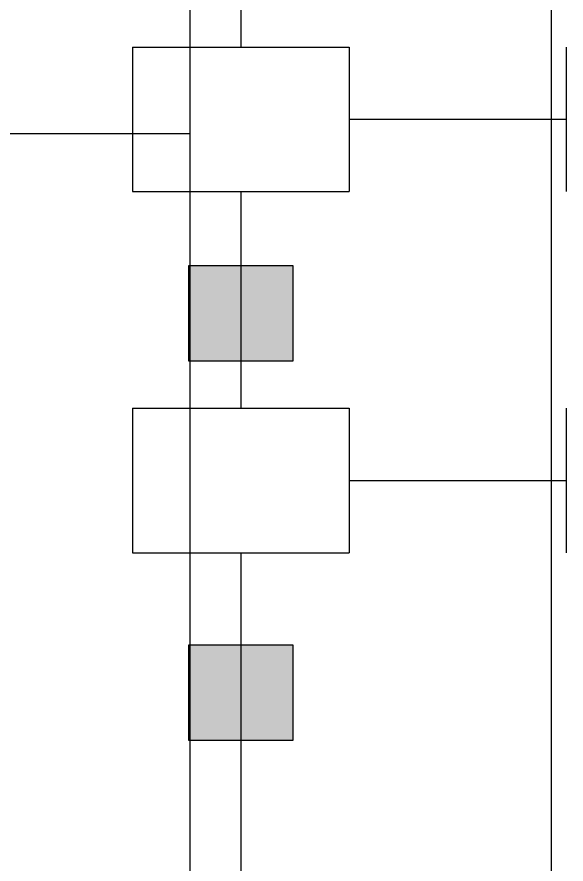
# Model space of a CAD drawing. Header units: millimetres. Extents: x 315178 to 535220, y 80241 to 421603.
# Drawn here: x 406487 to 407247, y 323233 to 324405 of the extents above; entities that cross this region are included whole.
import ezdxf

# ---------------------------------------------------------------- set-up
doc = ezdxf.new("R2010")
doc.units = ezdxf.units.MM
for name, color, linetype in [('04', 1, 'Continuous'), ('DIB-035', 1, 'Continuous'), ('DIB-065', 4, 'Continuous')]:
    doc.layers.add(name, color=color, linetype=linetype)

msp = doc.modelspace()

# ---------------------------------------------------------------- linework, layer by layer
at = {"layer": '04'}
for p, q in [((407227.2, 317843.2), (407227.2, 327197.1)), ((406727.2, 317843.2), (406727.2, 327033.2))]:
    msp.add_line(p, q, dxfattribs=at)
at = {"layer": 'DIB-035'}
for p, q in [((406647.2, 324363.5), (406647.2, 324163.5)), ((406647.2, 324363.5), (406947.2, 324363.5)), ((406947.2, 324363.5), (406947.2, 324163.5)), ((407247.2, 324363.5), (407247.2, 324163.5)), ((406947.2, 324263.5), (407247.2, 324263.5)), ((406727.2, 324243.2), (405727.2, 324243.2)), ((406727.2, 324243.2), (405727.2, 324243.2)), ((406647.2, 324163.5), (406947.2, 324163.5)), ((406647.2, 323863.5), (406947.2, 323863.5)), ((406647.2, 323863.5), (406647.2, 323663.5)), ((406947.2, 323863.5), (406947.2, 323663.5)), ((407247.2, 323863.5), (407247.2, 323763.5)), ((407247.2, 323863.5), (407247.2, 323663.5)), ((406947.2, 323763.5), (407247.2, 323763.5)), ((406647.2, 323663.5), (406947.2, 323663.5))]:
    msp.add_line(p, q, dxfattribs=at)
at = {"layer": 'DIB-065'}
for p, q in [((406797.2, 324598.2), (406797.2, 324363.5)), ((406797.2, 324163.5), (406797.2, 323863.5)), ((406725.2, 324061), (406869.2, 324061)), ((406725.2, 323928.7), (406725.2, 324061)), ((406869.2, 324061), (406869.2, 323928.7)), ((406869.2, 323928.7), (406725.2, 323928.7)), ((406797.2, 323663.5), (406797.2, 322798.2)), ((406725.2, 323536.1), (406869.2, 323536.1)), ((406725.2, 323403.8), (406725.2, 323536.1)), ((406869.2, 323536.1), (406869.2, 323403.8)), ((406869.2, 323403.8), (406725.2, 323403.8))]:
    msp.add_line(p, q, dxfattribs=at)
for points in [[(406725.2, 324061), (406725.2, 323928.7), (406869.2, 324061), (406869.2, 323928.7)], [(406725.2, 323536.1), (406725.2, 323403.8), (406869.2, 323536.1), (406869.2, 323403.8)]]:
    msp.add_solid(points, dxfattribs=at)

doc.saveas('drawing.dxf')
